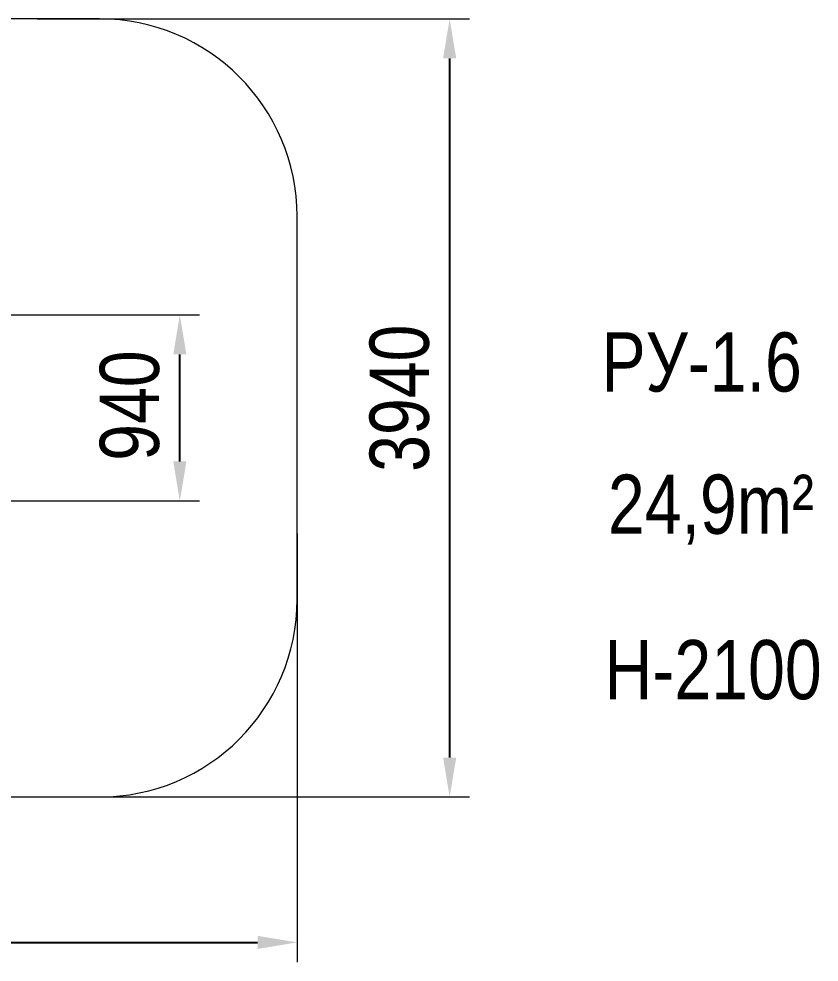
# Model space of a CAD drawing. Header units: millimetres. Extents: x -3404 to 5772, y -2831 to 1948.
# Drawn here: x 1721 to 5772, y -2831 to 1948 of the extents above; entities that cross this region are included whole.
import ezdxf

# ---------------------------------------------------------------- set-up
doc = ezdxf.new("R2010")
doc.units = ezdxf.units.MM
for name, color, linetype in [('DIKOM_АРТИКУЛ', 7, 'Continuous'), ('DIKOM_ЗОНА', 80, 'Continuous'), ('DIKOM_РАЗМЕР_ЗОНА', 7, 'Continuous'), ('DIKOM_РАЗМЕР_ОБЪЕКТА', 7, 'Continuous')]:
    doc.layers.add(name, color=color, linetype=linetype)
doc.styles.add('style1', font='arial.ttf', dxfattribs={"width": 0.8})
doc.dimstyles.new('1-50', dxfattribs={"dimtxt": 300, "dimasz": 200, "dimexe": 100, "dimexo": 0, "dimgap": 100, "dimtad": 1, "dimtxsty": 'style1', "dimcen": 200, "dimclrd": 7, "dimclre": 7, "dimclrt": 7, "dimadec": 1, "dimazin": 2, "dimtfac": 1, "dimtmove": 0, "dimatfit": 2, "dimfxl": 0, "dimlwd": 25, "dimlwe": 18, "dimarcsym": 0})

# ---------------------------------------------------------------- blocks, each defined once
blk = doc.blocks.new('*D8')
at = {"layer": 'Defpoints', "color": 0, "transparency": 16777216}
for p in [(1544.9, 447.6), (2536.1, 447.6), (1544.9, -494.4)]:
    blk.add_point(p, dxfattribs=at)
at = {"layer": 'DIKOM_РАЗМЕР_ОБЪЕКТА', "color": 7, "lineweight": 18, "transparency": 16777216}
for p, q in [((1544.9, 447.6), (2636.1, 447.6)), ((1544.9, -494.4), (2636.1, -494.4))]:
    blk.add_line(p, q, dxfattribs=at)
at = {"layer": 'DIKOM_РАЗМЕР_ОБЪЕКТА', "color": 7, "lineweight": 25, "transparency": 16777216}
blk.add_line((2536.1, -294.4), (2536.1, 247.6), dxfattribs=at)
at = {"layer": 'DIKOM_РАЗМЕР_ОБЪЕКТА', "color": 7, "transparency": 16777216}
for points in [[(2502.8, 247.6), (2569.4, 247.6), (2536.1, 447.6)], [(2502.8, -294.4), (2569.4, -294.4), (2536.1, -494.4)]]:
    blk.add_solid(points, dxfattribs=at)
at = {"layer": 'DIKOM_РАЗМЕР_ОБЪЕКТА', "color": 7, "transparency": 16777216, "insert": (2282.9, -11.6), "char_height": 300, "attachment_point": 5, "rotation": 90, "style": 'style1'}
blk.add_mtext('940', dxfattribs=at)
blk = doc.blocks.new('*D9')
at = {"layer": 'Defpoints', "color": 0, "transparency": 16777216}
for p in [(1813.3, 1947.6), (1813.3, -1994.4), (3902.1, -1994.4)]:
    blk.add_point(p, dxfattribs=at)
at = {"layer": 'DIKOM_РАЗМЕР_ЗОНА', "color": 7, "lineweight": 18, "transparency": 16777216}
for p, q in [((1813.3, 1947.6), (4002.1, 1947.6)), ((1813.3, -1994.4), (4002.1, -1994.4))]:
    blk.add_line(p, q, dxfattribs=at)
at = {"layer": 'DIKOM_РАЗМЕР_ЗОНА', "color": 7, "lineweight": 25, "transparency": 16777216}
blk.add_line((3902.1, 1747.6), (3902.1, -1794.4), dxfattribs=at)
at = {"layer": 'DIKOM_РАЗМЕР_ЗОНА', "color": 7, "transparency": 16777216}
for points in [[(3868.7, 1747.6), (3935.4, 1747.6), (3902.1, 1947.6)], [(3868.7, -1794.4), (3935.4, -1794.4), (3902.1, -1994.4)]]:
    blk.add_solid(points, dxfattribs=at)
at = {"layer": 'DIKOM_РАЗМЕР_ЗОНА', "color": 7, "transparency": 16777216, "insert": (3648.8, 25.7), "char_height": 300, "attachment_point": 5, "rotation": 90, "style": 'style1'}
blk.add_mtext('3940', dxfattribs=at)
blk = doc.blocks.new('*D11')
at = {"layer": 'Defpoints', "color": 0, "transparency": 16777216}
for p in [(-3404.3, -659.6), (3129.5, -659.6), (3129.5, -2731.1)]:
    blk.add_point(p, dxfattribs=at)
at = {"layer": 'DIKOM_РАЗМЕР_ЗОНА', "color": 7, "lineweight": 18, "transparency": 16777216}
for p, q in [((-3404.3, -659.6), (-3404.3, -2831.1)), ((3129.5, -659.6), (3129.5, -2831.1))]:
    blk.add_line(p, q, dxfattribs=at)
at = {"layer": 'DIKOM_РАЗМЕР_ЗОНА', "color": 7, "lineweight": 25, "transparency": 16777216}
blk.add_line((-3204.3, -2731.1), (2929.5, -2731.1), dxfattribs=at)
at = {"layer": 'DIKOM_РАЗМЕР_ЗОНА', "color": 7, "transparency": 16777216}
for points in [[(-3204.3, -2697.7), (-3204.3, -2764.4), (-3404.3, -2731.1)], [(2929.5, -2697.7), (2929.5, -2764.4), (3129.5, -2731.1)]]:
    blk.add_solid(points, dxfattribs=at)
at = {"layer": 'DIKOM_РАЗМЕР_ЗОНА', "color": 7, "transparency": 16777216, "insert": (-11.3, -2477.9), "char_height": 300, "attachment_point": 5, "style": 'style1'}
blk.add_mtext('6500', dxfattribs=at)

msp = doc.modelspace()

# ---------------------------------------------------------------- linework, layer by layer
at = {"layer": 'DIKOM_ЗОНА', "color": 3, "lineweight": 15}
for p, q in [((2129.532, 1947.633), (-2404.251, 1947.633)), ((3129.532, -994.367), (3129.532, 947.633)), ((-2404.251, -1994.367), (2129.532, -1994.367))]:
    msp.add_line(p, q, dxfattribs=at)
for centre, start, end in [((2129.532, 947.633), 0, 90), ((2129.532, -994.367), 270, 0)]:
    msp.add_arc(centre, 1000, start, end, dxfattribs=at)

# ---------------------------------------------------------------- texts
at = {"layer": 'DIKOM_АРТИКУЛ', "char_height": 300, "width": 1667.53662, "attachment_point": 1, "style": 'style1'}
for s, insert in [('{\\fArial|b0|i0|c204|p34;РУ}-1.6', (4670.737, 359.415)), ('24,9m²', (4703.176, -361.077)), ('H-2100', (4686.007, -1199.219))]:
    msp.add_mtext(s, dxfattribs=dict(at, insert=insert))

# ---------------------------------------------------------------- dimensions: what is measured, and where the dimension line sits
at = {"layer": 'DIKOM_РАЗМЕР_ЗОНА'}
dim = msp.add_linear_dim(base=(3902.078, -1994.367), p1=(1813.322, 1947.633), p2=(1813.322, -1994.367), angle=90, text='3940', dimstyle='1-50', dxfattribs=at)
dim.commit()
dim.dimension.update_dxf_attribs({"geometry": '*D9', "text_midpoint": (3902.078, 25.651), "dimtype": 160})
dim = msp.add_linear_dim(base=(3129.532, -2731.061), p1=(-3404.251, -659.617), p2=(3129.532, -659.617), text='6500', dimstyle='1-50', dxfattribs=at)
dim.commit()
dim.dimension.update_dxf_attribs({"geometry": '*D11', "text_midpoint": (-11.303, -2731.061), "dimtype": 160})
at = {"layer": 'DIKOM_РАЗМЕР_ОБЪЕКТА'}
dim = msp.add_linear_dim(base=(2536.095, 447.633), p1=(1544.898, -494.367), p2=(1544.898, 447.633), angle=90, text='940', dimstyle='1-50', dxfattribs=at)
dim.commit()
dim.dimension.update_dxf_attribs({"geometry": '*D8', "text_midpoint": (2536.095, -11.626), "dimtype": 160})

doc.saveas('drawing.dxf')
